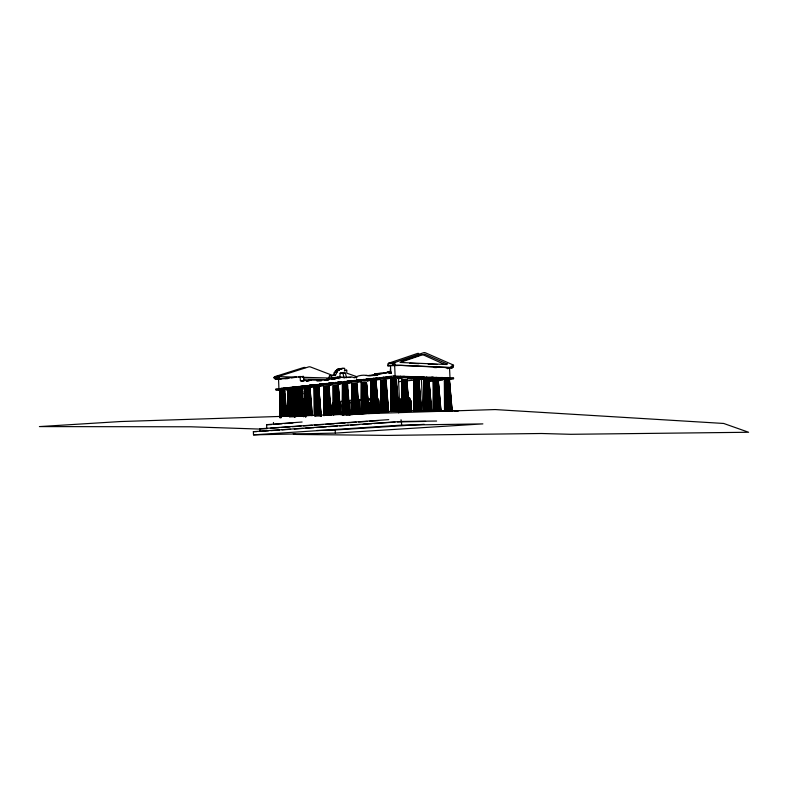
<?xml version="1.0" encoding="UTF-8"?>
<svg xmlns="http://www.w3.org/2000/svg" width="788" height="788" viewBox="0 0 788 788"><rect width="100%" height="100%" fill="white"/><g stroke="black" fill="none" stroke-linecap="round" stroke-linejoin="round"><path stroke-width="1.18" d="M280.213 417.778L280.213 391.252L284.961 391.124L284.31 391.262M324.026 415.621L324.016 386.593L323.976 415.552M333.304 414.892L333.541 385.559L333.639 414.774M342.386 415.315L342.652 384.593L342.76 415.266M351.724 414.655L351.99 383.598L352.226 414.547L351.596 414.626L351.724 383.726M361.347 382.604L361.209 413.858L361.347 382.604L366.233 382.535M371.65 381.688L371.02 381.658L370.921 413.099L370.941 381.619L376.369 381.392L375.502 381.559M381.037 380.634L380.624 412.341L380.643 380.584L383.362 380.289L386.11 380.358L388.651 412.006M280.036 416.675L280.301 391.262L279.858 416.645M296.495 416.556L296.781 389.518L296.327 416.527M305.163 415.946L305.143 388.602M313.821 387.716L314.176 415.118M323.868 415.601L323.947 386.642M333.157 414.862L333.226 385.657L338.466 385.44L337.697 385.588M342.258 415.355L342.317 384.682L344.858 384.406L347.606 384.465L349.882 415.079M279.917 417.817L280.233 391.341M287.906 415.995L288.014 390.484L292.909 390.237L294.495 416.872M287.975 415.956L288.063 390.434L292.486 390.218M304.995 415.916L305.094 388.642L310.196 388.435L309.497 388.582M444.856 380.899L444.225 380.801L449.239 380.515L451.662 410.952M448.884 380.496L451.278 410.942L451.82 410.922M339.589 377.521L340.347 372.96L345.39 373.128L346.553 377.708M444.668 364.48L422.841 354.679A4.058 2.659 83.4 0 0 421.491 354.6M337.963 370.311L335.56 375.049L333.137 375.324L335.54 370.596L338.948 370.34L340.377 368.676L344.651 368.282L344.73 370.153L346.7 370.222L346.819 373.177L356.274 376.497L356.343 378.181M335.54 370.596L339.47 369.641M326.508 380.466L326.468 379.442L328.714 378.437L329.463 375.846L335.56 375.049M326.468 379.442L331.137 378.161L331.896 375.571L329.463 375.846M280.558 391.222L280.735 417.729M284.192 391.262L284.754 391.173L286.871 416.359M451.297 366.922L452.45 366.972L452.479 367.74L450.913 367.681L453.405 366.863L453.356 365.799L452.007 365.435M297.263 416.399L297.066 389.449L301.499 389.37L300.819 389.518M300.701 389.518L301.331 389.38L303.557 416.222L301.223 389.351L293.717 389.499M451.879 367.572L450.303 367.504L453.573 365.11L425.54 352.847A6.225 4.078 83.4 0 0 423.491 352.738L394.758 362.51L388.553 363.248L388.582 363.879M302.622 409.267L302.484 391.518L302.996 393.842M309.379 388.573L311.733 415.571M314.737 416.261L314.501 387.578L318.657 387.597M328.399 386.573L329.148 386.425L324.252 386.544L324.331 415.512M328.281 386.573L328.98 386.435L331.393 415.286M333.541 385.559L337.944 385.381L340.258 414.636M342.652 384.593L347.084 384.406L349.488 414.99M294.308 388.642L286.369 388.898L287.029 388.996M351.99 383.598L356.964 383.47L359.417 414.301M361.988 382.525L362.391 413.71L361.761 413.769L361.682 382.574M371.562 381.717L370.774 381.628L375.876 381.333L378.398 412.715M380.742 380.535L385.864 380.328L388.553 411.966M340.968 368.774L338.544 369.06L343.184 368.223M399.014 411.208L396.433 379.294L393.695 379.215L391.331 379.412L391.626 411.464L391.094 411.494L391.331 379.412M333.304 385.608L333.885 385.746M406.608 382.121C407.987 378.141 405.308 379.678 401.663 379.757L401.742 411.464M286.29 416.32L284.399 391.075L286.694 416.33M350.788 377.462L339.667 377.235L337.471 378.348L320.263 380.269M413.808 411.366L413.71 379.974L418.536 379.836M361.17 382.702L364.785 382.367M295.303 391.321L296.288 404.352M300.898 389.351L302.986 416.182M401.269 361.505L403.584 360.362M426.022 411.169L425.234 380.092L424.22 380.19L424.486 411.287M355.053 414.35L352.118 414.537M337.047 369.927L337.954 368.961L340.377 368.676M314.067 387.785L318.707 387.469L321.041 416.064M438.138 382.988C439.507 379.008 437.123 380.574 433.695 380.545L433.981 411.316M398.561 411.149L395.96 379.225L393.695 379.225L390.75 379.521L392.079 379.629L390.986 379.56L391.094 411.494M362.342 413.739L366.578 413.513M397.713 377.511L389.114 377.787L389.627 377.915M330.861 415.237L328.616 386.366L331.285 415.325M449.446 380.545L452.125 410.942L449.475 380.584L448.638 380.712L449.643 380.574L447.151 380.515L444.531 380.742L444.668 411.247M337.944 385.381L340.613 414.518M371.384 381.54L371.493 413.001L376.969 412.715L374.93 381.303M351.842 383.776L356.718 383.441L359.279 414.34M421.481 411.05L418.773 379.757L413.414 380.023L414.124 380.121M386.947 411.966L381.215 412.232L381.087 380.505M375.876 381.333L378.88 412.764M391.538 411.444L397.329 411.169M385.618 380.289L388.179 411.947M391.232 379.589L391.242 382.052M391.39 372.103C383.618 372.3 376.26 376.191 368.183 375.699C363.554 374.625 358.441 375.255 354.393 377.807L351.734 376.871L345.134 377.61L339.667 377.235M420.378 354.984L404.717 360.027M388.553 363.248L417.315 353.507A6.196 4.078 83.4 0 1 418.684 353.418M409.139 411.119L406.539 379.511C402.796 379.954 399.92 378.073 402.274 383.549M406.539 379.511L409.573 411.178M413.641 380.062L413.69 411.454M274.057 377.915L276.224 378.122L274.057 377.915L274.598 376.713L303.498 367.572A5.605 4.107 82.9 0 1 305.389 367.582M274.598 376.713L279.641 376.112L308.541 366.932A5.634 4.107 83 0 1 310.6 367.011L333.235 375.669M418.458 379.757L421.147 411.031M306.699 381.096L308.827 380.437M424.033 411.346L424.023 380.309L423.826 411.385M431.302 411.001L428.613 380.033L429.135 380.072L423.619 380.299L424.299 380.397M433.37 411.454L433.499 380.663L433.311 411.415M440.719 411.041L438.148 380.368L441.083 411.09M444.501 411.326L444.393 380.791L444.984 380.86M284.399 391.075L280.095 391.36M309.654 388.385L305.094 388.642M285.886 389.577L278.341 389.764L279.001 389.863M288.063 390.434L288.822 390.553M302.405 387.804L294.968 388.051M311.102 386.859L311.565 386.711L303.607 387.105M330.024 384.82C330.733 384.18 321.799 384.544 322.863 385.115M339.332 383.825C340.111 383.165 331.098 383.539 332.112 384.12M301.765 391.606L302.868 391.469M367.464 380.781C368.922 379.974 357.131 380.663 360.727 381.116M288.28 415.916L288.132 390.513L288.772 390.533M295.067 416.911L292.762 390.247L294.998 416.951M407.77 377.905C409.681 376.94 395.724 378.023 401.762 378.26M309.93 388.405L312.294 415.611L310.039 388.445M419.728 378.141L420.437 377.964L412.272 378.447M338.21 385.411L340.751 414.547L338.298 385.45M429.844 378.427L430.573 378.26L422.466 378.733M439.241 378.801L439.97 378.634L431.932 379.107M439.3 380.062L440.019 379.905L438.226 379.747M433.715 381.786L433.912 381.983M406.835 379.589L409.179 408.795M418.773 379.757L421.55 411.09M433.469 381.914L433.538 410.932M325.543 386.435L328.616 386.366M319.239 385.992L320.361 385.756L312.324 386.159M347.794 382.919L349.015 382.673L340.741 383.086M376.487 379.816C380.358 379.058 368.498 379.324 369.71 380.033M386.199 378.772C390.7 377.895 376.093 378.447 380.043 379.028M425.619 380.082L428.711 380.003M337.028 369.405L339.451 369.109M339.776 369.109L342.199 368.814M274.037 377.265L279.238 376.644L296.426 377.127M274.618 377.285L279.661 376.684L279.641 376.112M394.758 362.51L394.788 363.14L387.794 363.879L387.873 365.819L400.787 365.396L449.534 367.71L449.997 377.866M336.643 370.104L339.067 369.818M391.685 363.504L394.788 363.14M336.525 370.626L338.948 370.34M395.428 365.11L392.631 365.258L392.582 364.026L394.227 363.829L395.428 365.11L450.982 367.435M428.199 380.24L428.997 380.131L431.686 411.06M392.582 364.026L395.064 364.253M346.7 370.222L344.297 370.971M275.386 377.757L275.426 378.861L287.797 378.624M274.894 378.279L275.248 379.048L276.578 378.89L275.426 378.861M387.873 365.819L392.631 365.258M335.205 372.054L337.628 371.769M333.373 382.82L278.922 388.701L278.538 378.87L303.478 376.408L303.873 380.762L300.425 380.683L300.031 376.349M334.053 372.734L336.476 372.448M285.364 378.565L288.989 378.141M291.402 377.856L296.239 377.294M298.652 377.009L303.478 376.447M296.721 416.448L296.396 389.627M347.025 384.544L350.02 415.04M390.917 379.521L390.917 411.543M433.154 379.993L432.129 380.358M428.771 381.146L430.179 380.899L428.367 380.752M371.276 381.688L371.542 413.119L370.921 413.099M339.933 373.305L345.39 373.128M395.98 379.333L398.836 411.257M296.042 399.624C296.958 391.616 293.018 385.578 295.648 398.511M401.653 411.543L401.663 379.757M413.611 411.415L413.71 379.974M308.364 380.377L311.526 380.023M332.24 379.511L332.162 377.698L340.13 377.127L340.17 378.033M328.714 378.437L331.137 378.161M340.13 377.127L332.162 377.698M368.961 375.423L374.733 374.783L374.694 373.847L386.041 372.576L390.464 371.118L390.365 368.873M381.579 373.413L374.694 373.847M383.845 373.157L387.253 372.783M452.913 365.474L453.592 365.405M366.154 375.472L370.537 375.61M316.983 381.028L321.317 380.87M324.863 380.23L328.3 379.846M331.748 379.461L335.186 379.087M326.39 380.161L328.724 379.895M387.942 371.975L389.183 373.364L390.818 373.187L390.503 365.918M371.306 375.502L375.925 374.989M374.044 375.541L377.649 375.137M452.45 366.972L453.405 366.863M446.166 368.016L449.534 367.71M447.771 368.262L452.479 367.74M311.93 386.248L309.664 386.199L309.625 385.194L320.529 384.603M323.149 385.184L319.751 385.105L319.701 384.091L331.866 383.52M332.388 384.189L328.99 384.111L328.941 383.086L338.958 382.456M340.308 383.185L338.042 383.126L338.003 382.091L348.119 381.451M357.516 380.427L347.281 381.077L347.331 382.121L350.729 382.21M360.303 381.156L356.905 381.067L356.856 380.013L367.208 379.353M366.558 380.023L380.427 379.452L366.558 380.023L366.509 378.959L375.856 378.26M386.76 377.225L376.171 377.905L376.211 378.979L380.752 379.107M389.853 377.994L386.455 377.895L386.406 376.812L393.734 376.024L424.84 377.078M284.143 388.277L275.899 388.888L275.938 389.863L279.326 389.922M292.25 387.401L283.916 388.021L283.946 388.996L287.344 389.055M304.129 386.544L292.299 387.105L292.338 388.09L295.727 388.159M310.59 385.539L300.918 386.14L300.957 387.144L303.222 387.184M433.479 410.903L433.558 381.835L433.676 410.863M335.599 382.584L341.046 381.993M343.44 381.737L362.805 379.639M364.982 379.402L369.72 378.89M371.887 378.664L376.881 378.122M379.954 377.787L391.538 376.536M290.693 388.139L293.126 387.883M275.938 389.863L287.571 389.321M283.946 388.996L295.677 388.454M292.338 388.09L304.168 387.538M300.957 387.144L312.895 386.583M309.664 386.199L322.844 385.657L319.652 385.992M319.751 385.105L331.915 384.534M328.99 384.111L341.263 383.529M338.042 383.126L350.433 382.544M347.331 382.121L360.963 381.559L357.23 381.875C360.569 381.225 349.143 381.441 350.473 382.131M356.905 381.067L369.523 380.476M376.211 378.979L390.208 378.398L386.406 378.772M386.455 377.895L400.57 377.314L400.521 376.231M371.424 379.954L374.546 379.619M397.083 377.127L404.392 376.339L404.441 377.422L411.1 377.619L411.05 376.556M305.842 387.046L310.265 386.573M343.036 383.037L347.774 382.535M284.655 389.499L286.113 389.341M357.841 381.658L360.274 381.402M304.946 387.45L302.513 387.706L303.666 416.803M311.024 386.8L313.457 386.544M329.266 384.859L331.699 384.603M338.988 383.825L341.421 383.559M348.72 382.781L351.152 382.525M367.178 380.87L369.503 380.624M398.127 377.57L400.57 377.314M329.798 384.908L331.965 384.672M339.096 383.914L341.293 383.677M348.207 382.929L351.566 382.574M285.108 389.715L287.502 389.469M302.208 387.883L304.266 387.666M307.753 387.272L312.984 386.721M404.441 377.422L397.122 378.191L401.565 378.329M419.383 378.24L423.038 377.856L422.998 376.802L409.159 377.363L409.208 378.427L415.729 378.614M300.267 388.986L302.661 388.73M407.445 378.004L411.1 377.619M420.556 377.058L422.998 376.802M409.208 378.427L424.732 377.826M300.297 389.942L302.7 389.696M423.058 377.285L433.104 377.107L433.144 378.151L429.499 378.526M413.986 378.368L416.133 378.141M433.144 378.151L419.452 378.713L422.644 378.811M430.14 377.925L442.472 377.491L442.521 378.536L438.877 378.9M398.501 381.707L402.116 381.343M405.731 380.968L414.163 380.102L413.592 380.023M418.989 379.599L421.393 379.353M430.189 378.959L442.521 378.536M430.356 379.205L432.75 378.959M441.31 378.092L453.524 377.669L453.573 378.693L440.137 379.245L440.088 378.22M432.543 379.136L434.68 378.92M443.89 378.082L443.94 379.107M441.3 378.752L443.536 378.526M429.164 379.324L429.214 380.348L432.789 379.983M440.137 379.245L453.573 378.693M443.26 379.176L442.777 378.191M445.791 379.077L451.041 378.801L445.427 379.294M429.145 381.156L432.671 380.801L428.564 380.683M438.946 380.161L442.531 379.796L442.482 378.782L438.788 378.664M310.482 386.928L306.601 387.154M301.282 389.893L302.996 389.755M368.961 413.582L366.361 382.485L368.607 413.483M338.219 385.49L337.609 385.559M431.272 408.726L428.839 380.131L428.15 380.21M301.912 391.597L302.464 391.538M433.518 411.375L433.695 380.545M380.624 412.341L381.234 412.36M346.336 414.882L398.61 410.794L458.646 410.706L454.971 410.981M266.768 428.524L266.62 424.663L302.119 422.013M274.756 424.299L282.055 423.757M284.478 423.58L292.998 422.939M438.148 380.368L433.095 380.653L433.755 380.752M293.126 391.252L295.096 391.37M268.472 430.8L259.882 431.391L259.784 428.81L388.72 419.63M270.442 428.268L279.011 427.657M281.464 427.48L290.033 426.879M292.486 426.702L301.055 426.091M303.498 425.914L312.068 425.313M314.52 425.136L323.09 424.525M325.533 424.358L334.102 423.747M336.555 423.57L345.124 422.969M347.577 422.792L356.146 422.181M358.589 422.004L367.159 421.403M369.611 421.225L378.181 420.615M374.625 379.964L371.266 380.082M253.5 434.858L401.614 425.126L482.877 423.885L335.353 433.104L253.5 434.858L253.372 431.657L401.456 421.462L436.631 421.048M270.934 430.632L279.533 430.041M281.986 429.874L290.585 429.283M294.269 429.027L302.868 428.436M305.32 428.268L313.919 427.677M316.372 427.51L326.202 426.83M328.655 426.663L337.254 426.072M339.717 425.904L348.316 425.313M350.768 425.146L359.367 424.555M363.051 424.308L371.65 423.717M374.103 423.54L394.985 422.112M397.438 421.944L425.628 421.393M380.791 412.291L381.215 412.232M361.357 413.818L361.761 413.769M371.069 413.05L371.493 413.001M335.136 429.982L424.21 424.318M375.433 381.53L376.093 381.451L378.772 412.735M417 378.388L413.759 378.486M345.922 383.066L342.731 383.175M449.928 410.952L451.278 410.912M369.109 413.533L366.459 382.436L365.179 382.347L367.178 413.493M292.821 391.242L295.392 391.242M437.872 381.609L438.63 381.668L437.99 381.569M253.372 431.657L257.036 431.588M316.904 430.465L335.225 430.12L335.353 433.104M424.22 380.19L424.417 380.358M433.4 380.604L433.873 380.712M259.784 428.81L267.063 428.692M314.314 386.228L315.318 386.219M433.37 379.146L434.355 379.136M266.62 424.663L271.466 424.604M342.366 403.456A4.551 3.201 -89.8 0 0 342.031 405.761L339.687 405.751A4.561 3.201 -89.8 0 1 342.681 400.925M332.132 414.675L331.778 406.431L334.132 406.441M450.076 378.644L443.053 379.264M293.668 389.41L296.997 389.469M319.701 384.091L321.977 384.14M309.625 385.194L311.89 385.233M328.941 383.086L331.216 383.135M321.455 380.299L311.211 380.043L307.074 381.402L305.38 380.348L302.188 381.343L300.425 380.683M338.003 382.091L340.268 382.15M356.856 380.013L359.121 380.082M303.587 379.038L326.675 379.649M278.538 378.87L280.636 378.929M275.248 379.048L280.922 379.195M429.214 380.348L432.287 380.437M366.509 378.959L368.784 379.018M302.562 377.294L329.571 378.043M386.406 376.812L388.671 376.881M400.836 378.033L398.472 377.964L399.9 410.853M407.898 378.25L412.607 378.388M420.851 378.634L423.205 378.703M430.012 379.117L434.198 379.245M397.871 378.506L400.225 378.575M407.288 378.782L412.006 378.92M419.068 379.126L421.432 379.195L422.841 411.08M438.837 379.688L442.531 379.796M431.637 377.294L448.884 377.836M409.13 377.156L412.814 377.275M333.226 385.657L333.698 414.902M389.183 373.364L391.478 373.443M260.582 429.105L190.873 426.791L39.4 426.594L120.436 421.541L495.11 409.563L723.699 423.461L748.6 432.257L570.719 434.306L541.494 433.499L387.647 435.4L296.544 434.454L293.215 433.843M295.421 388.09L296.101 388.12M340.761 368.518L342.228 368.567M433.43 381.875L433.794 402.501M434.06 367.523L436.483 367.622M401.545 379.806L402.107 379.914M409.829 363.278L418.812 363.682M436.916 364.48L428.17 364.086M366.361 382.485L368.991 413.503M324.173 386.711L325.158 386.455L325.68 415.404M385.657 380.397L388.484 412.045M428.839 380.131L431.627 411.031M302.129 391.557L302.139 399.841M355.181 376.969L356.954 377.59M300.533 389.311L302.385 416.182M401.959 379.698L402.185 411.415M309.241 388.366L311.132 415.562M414.015 379.914L414.261 411.316M318.027 387.43L320.026 416.044M328.202 386.347L330.241 415.237M339.106 378.742L337.816 377.974L337.786 377.058M444.836 380.693L445.131 411.198M346.681 384.386L348.877 414.99M356.048 383.392L358.284 414.252M385.214 380.269L387.568 411.937M395.556 379.205L397.95 411.139M406.145 379.491L408.548 411.119M393.419 364.44L393.783 365.307M418.162 379.708L420.565 411.021M342.967 373.404L344.129 377.984M428.337 379.983L430.731 411.001M437.773 380.348L440.167 411.031M429.056 387.44L429.371 391.025L429.017 387.401M429.893 396.994L430.11 399.388M430.632 405.367L430.947 408.952L430.681 406.529M449.327 380.634L450.165 390.356M450.372 392.788L451.731 408.588M438.246 380.486L439.931 400.107M440.088 402.205L440.768 409.918M429.844 396.965L430.051 399.358M410.981 404.205L410.666 400.531L411.336 409.07M400.806 411.169L399.683 399.004L400.54 409.996M418.792 381.057L420.231 397.901M420.428 400.304L421.353 411.129M410.509 400.58L410.824 404.254M410.223 399.25L411.228 411.503M318.815 387.509L321.199 416.094M318.746 387.548L321.09 416.133M449.515 386.76L449.8 390.405M450.293 396.492L450.588 400.137M438.512 387.794L438.837 391.577M439.29 397.428L439.527 400.156M440.068 407.071L440.315 409.967M399.418 398.974L400.412 411.119M429.105 387.332L429.391 390.907M429.874 396.866L430.159 400.442M430.642 406.391L430.829 408.775M418.783 384.721L419.068 388.326M419.649 395.546L419.837 397.95M420.418 405.17L420.605 407.573M410.164 400.629L410.45 404.293M406.992 386.977L407.386 391.843M407.77 396.699L408.066 400.343M408.548 406.421L408.745 408.854M399.289 399.122L399.477 401.545M399.871 406.401L400.156 410.036M395.95 380.634L396.334 385.539M396.728 390.444L397.221 396.581M397.516 400.265L397.802 403.949M385.736 382.909L386.12 387.775M386.504 392.641L386.987 398.718M387.282 402.373L387.568 406.017M376.29 387.538L376.674 392.355M377.058 397.182L377.344 400.806M377.826 406.835L378.112 410.45M356.462 383.411L358.904 414.252M292.762 390.247L294.899 416.882M347.094 384.564L347.577 390.681M347.863 394.345L348.345 400.462M348.729 405.347L349.025 409.021M328.951 390.129L329.423 396.137M329.798 400.944L330.172 405.751M330.556 410.568L330.93 415.374M318.441 387.45L320.746 416.182M310.117 393.251L310.58 399.161M310.856 402.707L311.319 408.608M311.684 413.336L311.871 415.7M301.44 394.345L301.912 400.452M302.198 404.106L302.582 408.992M302.956 413.867L303.153 416.31M292.712 391.577L293.274 398.836M293.56 402.471L293.934 407.307M294.308 412.154L294.682 416.99M284.823 394.818L285.384 402.028M285.66 405.623L286.133 411.631M409.671 398.019L410.696 411.494M294.968 391.232L296.505 411.484M399.142 401.397L399.88 411.109M375.462 381.313L377.777 412.705M365.721 382.347L367.986 413.473M337.53 385.362L339.608 414.498M295.076 396.177L295.244 398.561M448.392 380.486L450.529 410.922M437.281 380.338L439.409 411.041M427.825 379.983L429.962 411.011M417.65 379.708L419.777 411.031M409.07 398.019L409.977 411.503M405.623 379.481L407.751 411.129M294.564 391.222L296.278 416.251M292.072 390.208L293.885 416.872M283.985 391.065L285.689 416.32M395.015 379.195L397.132 411.149M384.682 380.269L386.76 411.947M355.516 383.392L357.476 414.261M346.139 384.386L348.069 415M336.998 385.362L338.81 414.508M327.68 386.347L329.453 415.246M317.495 387.43L319.239 416.054M447.801 380.496L449.633 410.952M436.68 380.348L438.502 411.06M427.214 379.993L429.036 411.031M308.719 388.366L310.344 415.581M300.011 389.302L301.607 416.192M294.052 391.212L295.52 416.261M291.55 390.208L293.116 416.882M417.029 379.708L418.842 411.06M408.351 398.038L408.982 409.08M283.463 391.065L284.931 416.33M404.993 379.491L406.795 411.149M394.384 379.205L396.177 411.178M384.042 380.279L385.795 411.976M374.3 381.313L376.014 412.745M370.478 404.983L370.734 409.73M364.558 382.357L366.233 413.513M354.896 383.401L356.531 414.281M345.528 384.396L347.124 415.02M336.387 385.371L337.885 414.527M327.059 386.356L328.537 415.266M447.151 380.515L448.648 410.981M316.884 387.44L318.322 416.084M308.108 388.376L309.457 415.601M299.401 389.311L300.721 416.222M436.02 380.368L437.498 411.1M426.554 380.013L428.022 411.07M293.461 391.222L294.663 416.281M290.949 390.218L292.23 416.901M282.862 391.075L284.064 416.35M447.712 367.848L447.751 368.784M447.387 377.472L447.426 378.506M416.359 379.737L417.817 411.09M404.313 379.511L405.761 411.188M436.217 377.294L436.256 378.339M428.928 378.87L429.421 389.912M426.712 376.9L426.761 377.964M416.478 376.595L416.527 377.659M411.543 410.853L411.169 402.51A4.63 3.438 -89.6 0 0 407.524 398.186M393.695 379.225L395.123 411.218M383.362 380.299L384.761 412.016M401.456 421.462L401.614 425.126M401.043 419.738L401.122 421.688M398.61 410.794L398.698 412.932M394.65 365.435L395.113 376.152M394.197 363.11L394.227 363.829M393.734 376.024L393.783 377.107M383.362 377.127L383.411 378.201M379.639 405.17L379.934 412.134M379.727 412.134L379.304 402.313A4.777 3.447 -89.6 0 0 377.403 398.334M378.201 409.947L378.004 405.308A4.423 3.191 -89.8 0 0 377.846 404.175M373.581 378.191L373.63 379.264M373.62 381.333L374.98 412.784M371.158 412.804L370.744 403.052A4.649 3.339 -89.7 0 0 367.208 398.708M370.311 412.882L370.015 405.987A4.383 3.142 -89.8 0 0 367.504 401.959M369.572 402.629L370.025 413.326M363.81 379.264L363.849 380.328M363.879 382.377L365.208 413.552M359.338 400.255L359.889 413.503M358.353 409.159L358.156 404.362A4.639 3.31 -89.7 0 1 361.259 399.447M354.117 380.338L354.157 381.392M354.226 383.421L355.516 414.321M350.443 414.596L350.049 405.062A4.58 3.241 -89.8 0 1 351.497 400.974M344.72 381.362L344.76 382.407M344.858 384.416L346.119 415.059M342.031 405.761L342.376 414.045M335.55 382.367L335.589 383.401M335.727 385.391L336.9 414.567M326.202 383.392L326.242 384.416M326.409 386.376L327.552 415.306M316.234 387.46L317.347 416.113M315.998 384.505L316.037 385.509M307.192 385.46L307.231 386.475M298.465 386.435L298.504 387.43M289.984 387.361L290.023 388.346M286.536 389.065L286.576 390.03M285.749 388.395L285.788 389.37M281.877 388.238L281.917 389.223M279.238 376.644L279.307 378.407M446.481 380.555L447.633 411.031M307.458 388.395L308.502 415.64M298.76 389.341L299.775 416.251M292.88 392.444L293.097 398.413M273.466 422.486L273.534 424.387M435.35 380.407L436.483 411.149M425.875 380.043L426.998 411.119M415.67 379.767L416.783 411.139M290.309 390.237L291.294 416.941M282.232 391.094L283.148 416.389M403.623 379.55L404.717 411.238M392.995 379.255L394.069 411.267M382.673 380.328L383.717 412.065M372.941 381.372L373.945 412.833M368.794 402.668L369.129 413.365M363.209 382.407L364.184 413.601M353.556 383.451L354.501 414.37M344.198 384.445L345.114 415.109M335.067 385.421L335.915 414.606M445.85 380.594L446.668 411.08M325.759 386.416L326.577 415.355M315.594 387.489L316.382 416.163M306.827 388.425L307.556 415.68M434.71 380.446L435.508 411.198M298.13 389.37L298.839 416.3M289.679 390.267L290.368 416.98M415.02 379.806L415.798 411.198M402.973 379.589L403.722 411.287M281.611 391.124L282.242 416.428M392.335 379.304L393.074 411.316M382.022 380.377L382.732 412.114M372.3 381.412L372.98 412.882M368.065 402.717L368.114 405.091M362.569 382.456L363.219 413.651M352.935 383.49L353.556 414.419M343.578 384.495L344.179 415.158M334.457 385.46L335.008 414.665M445.289 380.643L445.811 411.139M315.003 387.529L315.495 416.212M434.149 380.496L434.661 411.257M424.663 380.141L425.165 411.228M414.458 379.865L414.941 411.257M306.236 388.464L306.69 415.729M303.075 398.57L303.242 409.218M297.549 389.41L297.982 416.34M289.107 390.306L289.521 417.029M402.402 379.649L402.865 411.356M391.774 379.353L392.207 411.375M281.04 391.163L281.434 417.679M381.461 380.427L381.875 412.173M371.749 381.461L372.133 412.942M352.394 383.539L352.738 414.478M343.056 384.534L343.371 415.217M333.935 385.509L334.23 414.715M324.646 386.494L324.912 415.453M305.744 388.514L305.971 416.97M444.619 380.87L444.806 411.356M433.508 380.722L433.686 411.474M424.052 380.368L424.23 411.444M413.867 380.092L414.035 411.474M401.841 379.875L401.998 410.351M288.625 390.346L288.802 415.867M380.959 380.663L380.998 389.203M305.37 388.563L305.409 417.019M367.366 402.609A4.373 3.142 -89.8 0 1 368.104 402.107M399.033 400.55A4.501 3.329 -89.7 0 1 401.319 399.033M408.046 398.974A4.62 3.438 -89.6 0 1 409.74 398.206M358.057 399.664A4.649 3.31 -89.7 0 1 361.308 400.57M348.513 401.742A4.59 3.241 -89.8 0 1 351.586 400.274M331.778 406.431A4.521 3.152 -89.8 0 1 333.925 401.88M367.927 399.496A4.639 3.339 -89.7 0 1 369.562 398.728M399.112 399.014A4.511 3.329 -89.7 0 1 402.087 401.013M447.141 363.908L446.697 364.529L400.058 362.45L423.914 354.304A4.058 2.659 83.4 0 1 425.264 354.373L447.141 363.908M438.483 381.717L437.695 381.825L438.463 381.668"/></g></svg>
